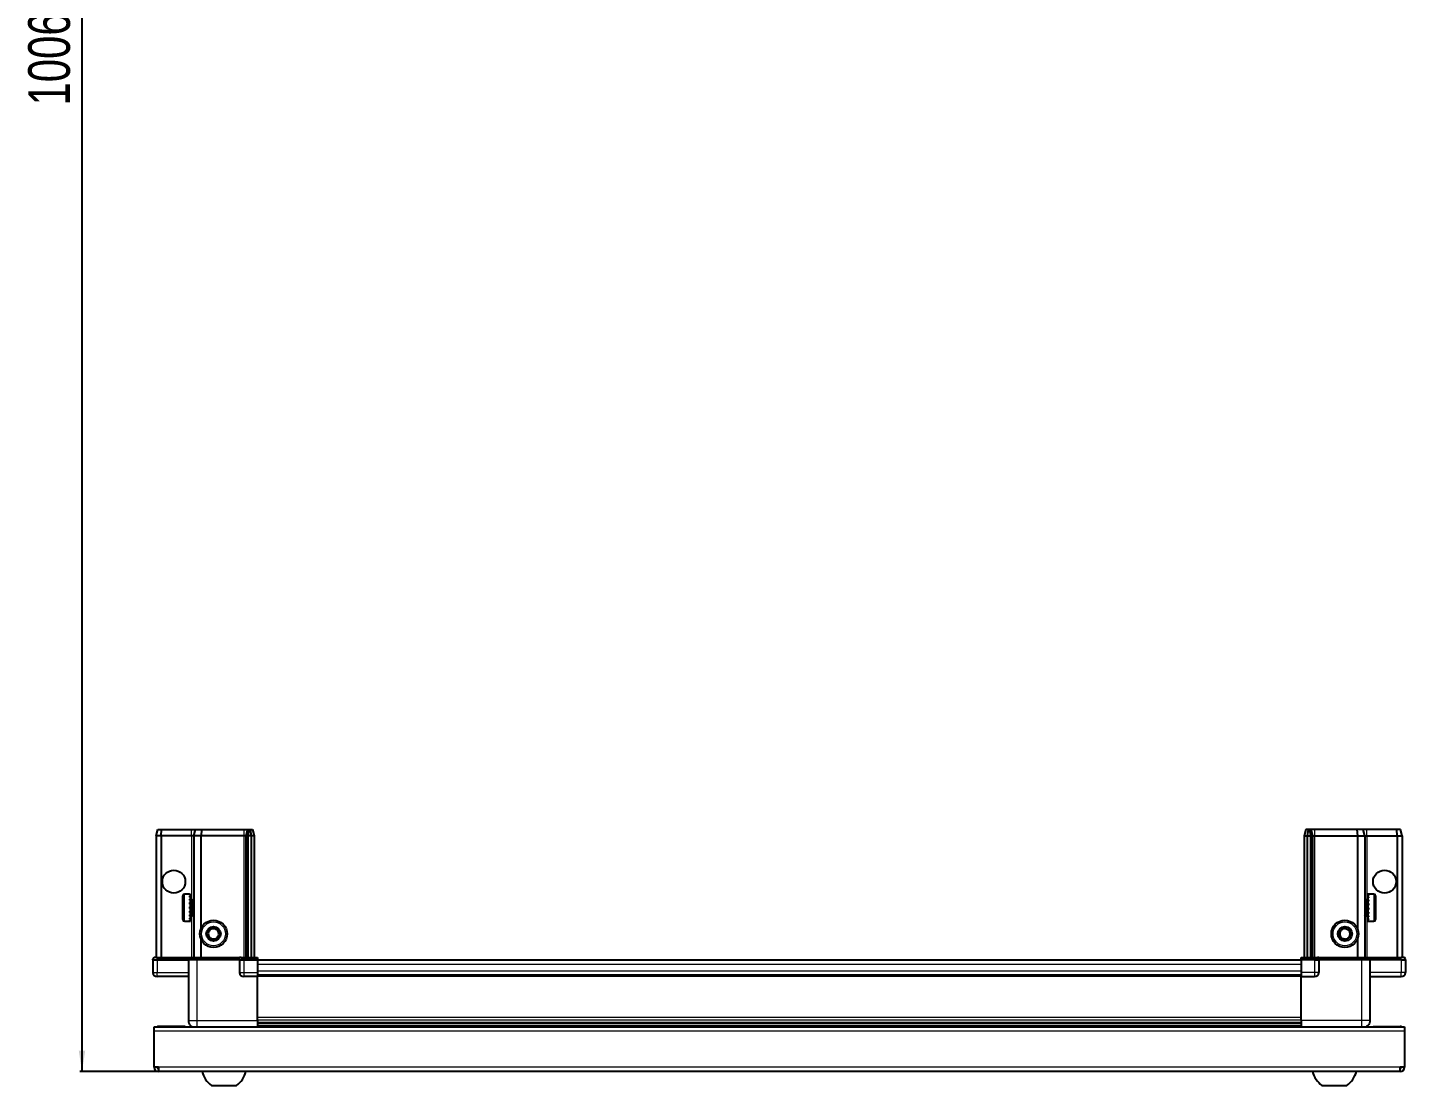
# Model space of a CAD drawing. Header units: millimetres. Extents: x 899 to 3456, y 184 to 1819.
# Drawn here: x 963 to 1623, y 184 to 690 of the extents above; entities that cross this region are included whole.
import ezdxf

# ---------------------------------------------------------------- set-up
doc = ezdxf.new("R2010")
doc.units = ezdxf.units.MM
doc.layers.add('FORMAT', color=7, linetype='Continuous')
doc.styles.add('SLDTEXTSTYLE0', font='TXT', dxfattribs={"width": 0.75})
doc.dimstyles.new('SLDDIMSTYLE0', dxfattribs={"dimtxt": 20, "dimasz": 10, "dimexe": 0, "dimexo": 0.0625, "dimgap": 5, "dimtad": 2, "dimdec": 1, "dimrnd": 1e-09, "dimzin": 12, "dimdsep": 46, "dimtxsty": 'SLDTEXTSTYLE0', "dimsah": 1, "dimcen": 0.09, "dimadec": 0, "dimazin": 3, "dimtfac": 1, "dimtofl": 0, "dimtmove": 0, "dimatfit": 3, "dimfxl": 0, "dimfrac": 2, "dimtolj": 1, "dimtzin": 12, "dimarcsym": 0})

# ---------------------------------------------------------------- blocks, each defined once
blk = doc.blocks.new('_D_8')
at = {"layer": 'FORMAT'}
for p, q in [((1108.46, 1197.15), (988.47, 1197.15)), ((989.47, 1197.15), (989.47, 190.45)), ((1026.06, 190.45), (988.47, 190.45))]:
    blk.add_line(p, q, dxfattribs=at)
for points in [[(989.47, 1197.15), (987.93, 1187.15), (991.01, 1187.15)], [(989.47, 190.45), (991.01, 200.45), (987.93, 200.45)]]:
    blk.add_solid(points, dxfattribs=at)
at = {"layer": 'FORMAT', "insert": (963.69, 653.16), "char_height": 20, "attachment_point": 1, "rotation": 90, "style": 'SLDTEXTSTYLE0'}
blk.add_mtext('1006,7', dxfattribs=at)

msp = doc.modelspace()

# ---------------------------------------------------------------- linework, layer by layer
at = {"color": 7, "linetype": 'Continuous', "lineweight": 25}
for p, q in [((1024.97, 303.45), (1025.77, 306.45)), ((1025.77, 306.45), (1027.63, 306.45)), ((1027.47, 303.45), (1027.63, 306.45)), ((1027.63, 306.45), (1041.97, 306.45)), ((1041.97, 306.45), (1043.77, 306.45)), ((1042.97, 303.45), (1043.77, 306.45)), ((1043.77, 306.45), (1046.8, 306.45)), ((1046.8, 306.45), (1046.47, 303.45)), ((1046.8, 306.45), (1066.97, 306.45)), ((1066.97, 306.45), (1068.77, 306.45)), ((1068.77, 306.45), (1067.97, 303.45)), ((1068.77, 306.45), (1069.51, 306.45)), ((1069.51, 306.45), (1068.97, 303.45)), ((1069.51, 306.45), (1070.02, 306.45)), ((1070.02, 306.45), (1071.17, 306.45)), ((1070.02, 306.45), (1070.47, 303.45)), ((1071.17, 306.45), (1071.97, 303.45)), ((1575.77, 306.45), (1574.97, 303.45)), ((1576.93, 306.45), (1575.77, 306.45)), ((1576.93, 306.45), (1576.47, 303.45)), ((1577.43, 306.45), (1576.93, 306.45)), ((1577.43, 306.45), (1577.97, 303.45)), ((1578.17, 306.45), (1577.43, 306.45)), ((1578.17, 306.45), (1578.97, 303.45)), ((1579.97, 306.45), (1578.17, 306.45)), ((1600.14, 306.45), (1579.97, 306.45)), ((1600.14, 306.45), (1600.47, 303.45)), ((1603.17, 306.45), (1600.14, 306.45)), ((1603.97, 303.45), (1603.17, 306.45)), ((1604.97, 306.45), (1603.17, 306.45)), ((1619.32, 306.45), (1604.97, 306.45)), ((1619.47, 303.45), (1619.32, 306.45)), ((1621.17, 306.45), (1619.32, 306.45)), ((1621.97, 303.45), (1621.17, 306.45)), ((1027.47, 303.45), (1024.97, 303.45)), ((1024.97, 303.45), (1024.97, 245.15)), ((1041.97, 303.45), (1027.47, 303.45)), ((1027.47, 303.45), (1027.47, 245.15)), ((1042.97, 303.45), (1041.97, 303.45)), ((1042.97, 303.45), (1042.97, 245.15)), ((1046.47, 303.45), (1042.97, 303.45)), ((1046.47, 303.45), (1046.47, 258.95)), ((1066.97, 303.45), (1046.47, 303.45)), ((1067.97, 303.45), (1066.97, 303.45)), ((1068.97, 303.45), (1067.97, 303.45)), ((1067.97, 303.45), (1067.97, 245.15)), ((1068.97, 303.45), (1068.97, 245.15)), ((1070.47, 303.45), (1068.97, 303.45)), ((1070.47, 303.45), (1070.47, 245.15)), ((1071.97, 303.45), (1070.47, 303.45)), ((1071.97, 303.45), (1071.97, 245.15)), ((1574.97, 303.45), (1576.47, 303.45)), ((1574.97, 303.45), (1574.97, 245.15)), ((1576.47, 303.45), (1577.97, 303.45)), ((1576.47, 303.45), (1576.47, 245.15)), ((1577.97, 303.45), (1578.97, 303.45)), ((1577.97, 303.45), (1577.97, 245.15)), ((1578.97, 303.45), (1578.97, 245.15)), ((1578.97, 303.45), (1579.97, 303.45)), ((1579.97, 303.45), (1600.47, 303.45)), ((1600.47, 303.45), (1600.47, 258.95)), ((1600.47, 303.45), (1603.97, 303.45)), ((1603.97, 303.45), (1603.97, 245.15)), ((1603.97, 303.45), (1604.97, 303.45)), ((1604.97, 303.45), (1619.47, 303.45)), ((1619.47, 303.45), (1619.47, 245.15)), ((1619.47, 303.45), (1621.97, 303.45)), ((1621.97, 303.45), (1621.97, 245.15)), ((1037.77, 263.25), (1037.77, 274.65)), ((1040.97, 275.45), (1038.57, 275.45)), ((1040.97, 275.45), (1040.97, 275.44)), ((1040.97, 275.44), (1041.47, 275.44)), ((1040.97, 275.25), (1041.47, 275.25)), ((1040.97, 275.25), (1040.97, 275.03)), ((1040.97, 275.03), (1041.47, 275.03)), ((1040.97, 274.46), (1041.47, 274.46)), ((1040.97, 274.46), (1040.97, 274.03)), ((1040.97, 274.03), (1041.47, 274.03)), ((1040.97, 273.12), (1041.47, 273.12)), ((1040.97, 273.12), (1040.97, 272.53)), ((1040.97, 272.53), (1041.47, 272.53)), ((1040.97, 271.38), (1041.47, 271.38)), ((1040.97, 271.38), (1040.97, 270.68)), ((1040.97, 270.68), (1041.47, 270.68)), ((1041.47, 275.25), (1041.47, 275.44)), ((1041.47, 275.03), (1041.47, 275.25)), ((1041.47, 274.46), (1041.47, 275.03)), ((1041.47, 274.03), (1041.47, 274.46)), ((1041.47, 273.12), (1041.47, 274.03)), ((1041.57, 273.35), (1041.47, 273.35)), ((1041.47, 272.53), (1041.47, 273.12)), ((1041.47, 271.38), (1041.47, 272.53)), ((1041.47, 270.68), (1041.47, 271.38)), ((1041.47, 269.4), (1041.47, 270.68)), ((1041.57, 264.55), (1041.57, 273.35)), ((1042.45, 272.26), (1041.97, 272.95)), ((1041.97, 264.95), (1041.97, 272.95)), ((1042.94, 272.95), (1042.45, 272.26)), ((1042.45, 265.64), (1042.45, 272.26)), ((1042.97, 272.95), (1042.94, 272.95)), ((1042.94, 264.95), (1042.94, 272.95)), ((1604, 272.95), (1603.97, 272.95)), ((1604.49, 272.26), (1604, 272.95)), ((1604, 272.95), (1604, 264.95)), ((1604.97, 272.95), (1604.49, 272.26)), ((1604.49, 272.26), (1604.49, 265.64)), ((1604.97, 272.95), (1604.97, 264.95)), ((1605.47, 273.35), (1605.37, 273.35)), ((1605.37, 273.35), (1605.37, 264.55)), ((1608.37, 275.45), (1605.47, 275.45)), ((1605.97, 275.45), (1605.47, 275.45)), ((1605.47, 275.45), (1605.47, 275.4)), ((1605.47, 275.4), (1605.47, 275.11)), ((1605.97, 275.4), (1605.47, 275.4)), ((1605.97, 275.11), (1605.47, 275.11)), ((1605.47, 275.11), (1605.47, 274.84)), ((1605.97, 274.84), (1605.47, 274.84)), ((1605.47, 274.84), (1605.47, 274.17)), ((1605.97, 274.17), (1605.47, 274.17)), ((1605.47, 274.17), (1605.47, 273.7)), ((1605.47, 273.7), (1605.47, 272.73)), ((1605.97, 273.7), (1605.47, 273.7)), ((1605.97, 272.73), (1605.47, 272.73)), ((1605.47, 272.73), (1605.47, 272.1)), ((1605.47, 272.1), (1605.47, 270.91)), ((1605.97, 272.1), (1605.47, 272.1)), ((1605.97, 270.91), (1605.47, 270.91)), ((1605.47, 270.91), (1605.47, 270.27)), ((1605.97, 275.4), (1605.97, 275.45)), ((1605.97, 274.84), (1605.97, 275.11)), ((1605.97, 273.7), (1605.97, 274.17)), ((1605.97, 272.1), (1605.97, 272.73)), ((1605.97, 270.19), (1605.97, 270.91)), ((1609.17, 274.65), (1609.17, 263.25)), ((1040.97, 269.4), (1041.47, 269.4)), ((1040.97, 269.4), (1040.97, 268.66)), ((1040.97, 269.25), (1041.47, 269.25)), ((1040.97, 268.75), (1041.47, 268.75)), ((1040.97, 268.66), (1041.47, 268.66)), ((1040.97, 267.37), (1041.47, 267.37)), ((1040.97, 267.37), (1040.97, 266.67)), ((1040.97, 266.67), (1041.47, 266.67)), ((1040.97, 265.5), (1041.47, 265.5)), ((1040.97, 265.5), (1040.97, 264.9)), ((1040.97, 264.9), (1041.47, 264.9)), ((1041.47, 269.25), (1041.47, 269.4)), ((1041.47, 268.66), (1041.47, 268.75)), ((1041.47, 267.37), (1041.47, 268.66)), ((1041.47, 266.67), (1041.47, 267.37)), ((1041.47, 265.5), (1041.47, 266.67)), ((1041.47, 264.9), (1041.47, 265.5)), ((1041.47, 263.97), (1041.47, 264.9)), ((1041.47, 264.55), (1041.57, 264.55)), ((1041.97, 264.95), (1042.45, 265.64)), ((1042.45, 265.64), (1042.94, 264.95)), ((1042.94, 264.95), (1042.97, 264.95)), ((1603.97, 264.95), (1604, 264.95)), ((1604, 264.95), (1604.49, 265.64)), ((1604.49, 265.64), (1604.97, 264.95)), ((1605.37, 264.55), (1605.47, 264.55)), ((1605.97, 270.27), (1605.47, 270.27)), ((1605.47, 270.19), (1605.47, 268.9)), ((1605.97, 270.19), (1605.47, 270.19)), ((1605.97, 268.9), (1605.47, 268.9)), ((1605.97, 268.41), (1605.47, 268.41)), ((1605.47, 268.41), (1605.47, 268.16)), ((1605.47, 268.16), (1605.47, 266.89)), ((1605.97, 268.16), (1605.47, 268.16)), ((1605.97, 266.89), (1605.47, 266.89)), ((1605.47, 266.89), (1605.47, 266.2)), ((1605.47, 266.2), (1605.47, 265.09)), ((1605.97, 266.2), (1605.47, 266.2)), ((1605.97, 265.09), (1605.47, 265.09)), ((1605.47, 265.09), (1605.47, 264.52)), ((1605.47, 264.52), (1605.47, 263.66)), ((1605.97, 264.52), (1605.47, 264.52)), ((1605.97, 268.16), (1605.97, 268.9)), ((1605.97, 266.2), (1605.97, 266.89)), ((1605.97, 264.52), (1605.97, 265.09)), ((1038.57, 262.45), (1040.97, 262.45)), ((1040.97, 263.97), (1041.47, 263.97)), ((1040.97, 263.97), (1040.97, 263.52)), ((1040.97, 263.52), (1041.47, 263.52)), ((1040.97, 262.92), (1041.47, 262.92)), ((1040.97, 262.92), (1040.97, 262.68)), ((1040.97, 262.68), (1041.47, 262.68)), ((1040.97, 262.46), (1041.47, 262.46)), ((1040.97, 262.46), (1040.97, 262.45)), ((1040.97, 262.45), (1041.47, 262.45)), ((1041.47, 263.52), (1041.47, 263.97)), ((1041.47, 262.92), (1041.47, 263.52)), ((1041.47, 262.68), (1041.47, 262.92)), ((1041.47, 262.46), (1041.47, 262.68)), ((1041.47, 262.45), (1041.47, 262.46)), ((1605.97, 263.66), (1605.47, 263.66)), ((1605.47, 263.66), (1605.47, 263.26)), ((1605.47, 263.26), (1605.47, 262.75)), ((1605.97, 263.26), (1605.47, 263.26)), ((1605.97, 262.75), (1605.47, 262.75)), ((1605.47, 262.75), (1605.47, 262.57)), ((1605.47, 262.57), (1605.47, 262.45)), ((1605.97, 262.57), (1605.47, 262.57)), ((1605.47, 262.45), (1608.37, 262.45)), ((1605.97, 263.26), (1605.97, 263.66)), ((1605.97, 262.57), (1605.97, 262.75)), ((1046.47, 253.95), (1046.47, 245.15)), ((1600.47, 253.95), (1600.47, 245.15)), ((1023.97, 245.15), (1023.47, 244.28)), ((1023.47, 243.95), (1023.47, 244.28)), ((1025.47, 245.15), (1023.97, 245.15)), ((1025.47, 245.15), (1040.27, 245.15)), ((1040.27, 245.15), (1040.47, 245.15)), ((1040.47, 243.95), (1040.47, 245.15)), ((1040.47, 245.15), (1044.47, 245.15)), ((1044.47, 245.15), (1064.77, 245.15)), ((1064.77, 245.15), (1064.97, 245.15)), ((1064.97, 243.95), (1064.97, 245.15)), ((1065.65, 245.15), (1064.97, 245.15)), ((1065.65, 245.15), (1073.47, 245.15)), ((1073.47, 244.28), (1066.97, 244.28)), ((1073.47, 245.15), (1073.47, 244.28)), ((1073.47, 244.28), (1073.47, 244.28)), ((1073.47, 243.95), (1073.47, 244.28)), ((1573.47, 244.28), (1573.47, 245.15)), ((1573.47, 245.15), (1581.29, 245.15)), ((1579.97, 244.28), (1573.47, 244.28)), ((1573.47, 243.95), (1573.47, 244.28)), ((1581.97, 245.15), (1581.29, 245.15)), ((1581.97, 243.95), (1581.97, 245.15)), ((1581.97, 245.15), (1582.17, 245.15)), ((1582.17, 245.15), (1602.47, 245.15)), ((1602.47, 245.15), (1606.47, 245.15)), ((1606.47, 243.95), (1606.47, 245.15)), ((1606.47, 245.15), (1606.67, 245.15)), ((1606.67, 245.15), (1621.47, 245.15)), ((1622.97, 245.15), (1621.47, 245.15)), ((1623.47, 244.28), (1622.97, 245.15)), ((1623.47, 244.28), (1622.97, 245.15)), ((1623.47, 243.95), (1623.47, 244.28)), ((1623.47, 243.95), (1623.47, 244.28)), ((1023.47, 243.95), (1025.47, 243.95)), ((1023.47, 243.95), (1023.47, 237.95)), ((1040.27, 243.95), (1025.47, 243.95)), ((1025.47, 243.95), (1040.27, 243.95)), ((1040.47, 243.95), (1040.27, 243.95)), ((1044.47, 243.95), (1040.47, 243.95)), ((1040.47, 243.95), (1040.47, 214.95)), ((1064.77, 243.95), (1044.47, 243.95)), ((1064.97, 243.95), (1064.77, 243.95)), ((1064.97, 243.95), (1066.97, 243.95)), ((1064.97, 243.95), (1064.97, 237.95)), ((1073.47, 243.95), (1066.97, 243.95)), ((1066.97, 243.95), (1073.47, 243.95)), ((1073.47, 243.95), (1073.47, 243.95)), ((1073.47, 243.95), (1073.47, 237.95)), ((1573.47, 243.8), (1073.47, 243.8)), ((1073.47, 237.95), (1073.47, 235.95)), ((1579.97, 243.95), (1573.47, 243.95)), ((1573.47, 243.95), (1573.47, 237.95)), ((1573.47, 237.95), (1573.47, 235.95)), ((1579.97, 243.95), (1581.97, 243.95)), ((1581.97, 243.95), (1579.97, 243.95)), ((1582.17, 243.95), (1581.97, 243.95)), ((1581.97, 243.95), (1581.97, 237.95)), ((1602.47, 243.95), (1582.17, 243.95)), ((1606.47, 243.95), (1602.47, 243.95)), ((1606.67, 243.95), (1606.47, 243.95)), ((1606.47, 243.95), (1606.47, 214.95)), ((1621.47, 243.95), (1606.67, 243.95)), ((1621.47, 243.95), (1623.47, 243.95)), ((1623.47, 243.95), (1623.47, 243.95)), ((1623.47, 243.95), (1623.47, 237.95)), ((1040.47, 235.95), (1025.47, 235.95)), ((1073.47, 235.95), (1066.97, 235.95)), ((1573.47, 236.6), (1073.47, 236.6)), ((1073.47, 214.95), (1073.47, 235.95)), ((1573.47, 235.95), (1579.97, 235.95)), ((1573.47, 214.95), (1573.47, 235.95)), ((1606.47, 235.95), (1621.47, 235.95)), ((1023.97, 209.85), (1023.97, 211.95)), ((1023.97, 211.95), (1622.97, 211.95)), ((1038.97, 212.05), (1026.07, 212.05)), ((1038.97, 212.05), (1038.97, 211.95)), ((1073.47, 213.92), (1573.47, 213.92)), ((1073.47, 213.89), (1573.47, 213.89)), ((1097.35, 212.1), (1073.47, 212.1)), ((1091.97, 211.95), (1091.97, 212.1)), ((1092.01, 211.95), (1092.01, 212.1)), ((1092.28, 211.95), (1092.28, 212.1)), ((1092.54, 211.95), (1092.54, 212.1)), ((1093.19, 211.95), (1093.19, 212.1)), ((1093.66, 211.95), (1093.66, 212.1)), ((1094.62, 211.95), (1094.62, 212.1)), ((1095.24, 211.95), (1095.24, 212.1)), ((1096.43, 211.95), (1096.43, 212.1)), ((1097.09, 211.95), (1097.09, 212.1)), ((1097.14, 211.95), (1097.14, 212.1)), ((1098.44, 212.1), (1097.35, 212.1)), ((1099.17, 212.1), (1098.44, 212.1)), ((1098.44, 211.95), (1098.44, 212.1)), ((1098.44, 212.1), (1098.44, 212.1)), ((1098.45, 211.95), (1098.45, 212.1)), ((1098.95, 211.95), (1098.95, 212.1)), ((1099.17, 211.95), (1099.17, 212.1)), ((1099.59, 212.1), (1099.17, 212.1)), ((1099.17, 212.1), (1099.17, 212.1)), ((1547.35, 212.1), (1099.59, 212.1)), ((1100.45, 211.95), (1100.45, 212.1)), ((1101.14, 211.95), (1101.14, 212.1)), ((1102.26, 211.95), (1102.26, 212.1)), ((1102.84, 211.95), (1102.84, 212.1)), ((1103.71, 211.95), (1103.71, 212.1)), ((1104.11, 211.95), (1104.11, 212.1)), ((1104.64, 211.95), (1104.64, 212.1)), ((1104.83, 211.95), (1104.83, 212.1)), ((1104.97, 211.95), (1104.97, 212.1)), ((1541.97, 211.95), (1541.97, 212.1)), ((1542.14, 211.95), (1542.14, 212.1)), ((1542.35, 211.95), (1542.35, 212.1)), ((1542.91, 211.95), (1542.91, 212.1)), ((1543.33, 211.95), (1543.33, 212.1)), ((1544.23, 211.95), (1544.23, 212.1)), ((1544.82, 211.95), (1544.82, 212.1)), ((1545.96, 211.95), (1545.96, 212.1)), ((1546.66, 211.95), (1546.66, 212.1)), ((1547.93, 212.1), (1547.35, 212.1)), ((1547.93, 211.95), (1547.93, 212.1)), ((1547.94, 212.1), (1547.93, 212.1)), ((1548.67, 212.1), (1547.94, 212.1)), ((1548.11, 211.95), (1548.11, 212.1)), ((1548.61, 211.95), (1548.61, 212.1)), ((1548.67, 211.95), (1548.67, 212.1)), ((1549.59, 212.1), (1548.67, 212.1)), ((1548.67, 212.1), (1548.67, 212.1)), ((1573.47, 212.1), (1549.59, 212.1)), ((1549.96, 211.95), (1549.96, 212.1)), ((1550.67, 211.95), (1550.67, 212.1)), ((1551.84, 211.95), (1551.84, 212.1)), ((1552.45, 211.95), (1552.45, 212.1)), ((1553.4, 211.95), (1553.4, 212.1)), ((1553.85, 211.95), (1553.85, 212.1)), ((1554.47, 211.95), (1554.47, 212.1)), ((1554.71, 211.95), (1554.71, 212.1)), ((1554.95, 211.95), (1554.95, 212.1)), ((1554.97, 211.95), (1554.97, 212.1)), ((1573.62, 211.95), (1573.62, 214.95)), ((1607.97, 212.05), (1607.97, 211.95)), ((1607.97, 212.05), (1620.87, 212.05)), ((1622.97, 211.95), (1622.97, 209.85)), ((1023.97, 192.55), (1023.97, 209.85)), ((1622.97, 209.85), (1622.97, 192.55)), ((1026.07, 192.55), (1023.97, 192.55)), ((1026.07, 192.55), (1026.07, 190.45)), ((1622.97, 192.55), (1620.87, 192.55)), ((1620.87, 190.45), (1620.87, 192.55)), ((1620.87, 190.45), (1026.07, 190.45)), ((1051.47, 183.85), (1063.47, 183.85)), ((1583.47, 183.85), (1595.47, 183.85))]:
    msp.add_line(p, q, dxfattribs=at)
at = {"color": 8, "linetype": 'Continuous', "lineweight": 18}
for p, q in [((1041.97, 303.45), (1041.97, 306.45)), ((1066.97, 306.45), (1066.97, 303.45)), ((1579.97, 306.45), (1579.97, 303.45)), ((1604.97, 303.45), (1604.97, 306.45)), ((1041.97, 303.45), (1041.97, 272.95)), ((1066.97, 303.45), (1066.97, 245.15)), ((1579.97, 303.45), (1579.97, 245.15)), ((1604.97, 303.45), (1604.97, 272.95)), ((1038.57, 262.45), (1038.57, 275.45)), ((1608.37, 275.45), (1608.37, 262.45)), ((1041.97, 264.95), (1041.97, 245.15)), ((1604.97, 264.95), (1604.97, 245.15)), ((1025.47, 243.95), (1025.47, 245.15)), ((1040.27, 243.95), (1040.27, 245.15)), ((1044.47, 243.95), (1044.47, 245.15)), ((1064.77, 243.95), (1064.77, 245.15)), ((1066.97, 243.95), (1066.97, 244.28)), ((1073.47, 243.95), (1073.47, 244.28)), ((1579.97, 243.95), (1579.97, 244.28)), ((1582.17, 245.15), (1582.17, 243.95)), ((1602.47, 243.95), (1602.47, 245.15)), ((1606.67, 245.15), (1606.67, 243.95)), ((1621.47, 243.95), (1621.47, 245.15)), ((1023.47, 237.95), (1025.47, 237.95)), ((1025.47, 243.95), (1025.47, 237.95)), ((1025.47, 237.95), (1040.47, 237.95)), ((1025.47, 235.95), (1025.47, 237.95)), ((1044.47, 243.95), (1044.47, 214.95)), ((1064.97, 237.95), (1066.97, 237.95)), ((1066.97, 243.95), (1066.97, 237.95)), ((1066.97, 237.95), (1073.47, 237.95)), ((1066.97, 237.95), (1066.97, 235.95)), ((1573.47, 241.8), (1073.47, 241.8)), ((1573.47, 238.6), (1073.47, 238.6)), ((1579.97, 237.95), (1573.47, 237.95)), ((1579.97, 243.95), (1579.97, 237.95)), ((1581.97, 237.95), (1579.97, 237.95)), ((1579.97, 237.95), (1579.97, 235.95)), ((1602.47, 243.95), (1602.47, 214.95)), ((1621.47, 237.95), (1606.47, 237.95)), ((1621.47, 243.95), (1621.47, 237.95)), ((1623.47, 237.95), (1621.47, 237.95)), ((1621.47, 235.95), (1621.47, 237.95)), ((1573.47, 235.95), (1073.47, 235.95)), ((1026.07, 211.95), (1026.07, 212.05)), ((1044.47, 214.95), (1073.47, 214.95)), ((1073.47, 216.54), (1573.47, 216.54)), ((1573.47, 215.13), (1073.47, 215.13)), ((1073.47, 212.68), (1573.47, 212.68)), ((1602.47, 214.95), (1573.47, 214.95)), ((1620.87, 211.95), (1620.87, 212.05)), ((1622.97, 209.85), (1023.97, 209.85)), ((1620.87, 192.55), (1026.07, 192.55))]:
    msp.add_line(p, q, dxfattribs=at)
at = {"color": 7, "linetype": 'Continuous', "lineweight": 25, "flags": 128}
for points in [[(1026.07, 212.05), (1025.66, 212.01), (1025.43, 211.95)], [(1621.51, 211.95), (1621.28, 212.01), (1620.87, 212.05)]]:
    msp.add_lwpolyline(points, dxfattribs=at)
at = {"color": 7, "linetype": 'Continuous', "lineweight": 25}
for centre, radius in [((1033.47, 281.45), 5.5), ((1613.47, 281.45), 5.5), ((1052.47, 256.45), 6.5), ((1052.47, 256.45), 3.46), ((1594.47, 256.45), 6.5), ((1594.47, 256.45), 3.46)]:
    msp.add_circle(centre, radius, dxfattribs=at)
at = {"color": 8, "linetype": 'Continuous', "lineweight": 18}
for centre in [(1052.47, 256.45), (1594.47, 256.45)]:
    msp.add_circle(centre, 5.7, dxfattribs=at)
at = {"color": 7, "linetype": 'Continuous', "lineweight": 25}
for centre, radius, start, end in [((1038.57, 274.65), 0.8, 90, 180), ((1041.97, 273.35), 0.4, 180, 270), ((1604.97, 273.35), 0.4, 270, 0), ((1608.37, 274.65), 0.8, 360, 90), ((1041.97, 264.55), 0.4, 90, 180), ((1604.97, 264.55), 0.4, 360, 90), ((1038.57, 263.25), 0.8, 180, 270), ((1052.47, 256.45), 2.5, 147.37605, 207.37605), ((1052.47, 256.45), 2.5, 87.37605, 147.37605), ((1052.47, 256.45), 2.5, 27.37605, 87.37605), ((1052.47, 256.45), 2.5, 327.37605, 27.37605), ((1594.47, 256.45), 2.5, 134.67671, 194.67671), ((1594.47, 256.45), 2.5, 74.67671, 134.67671), ((1594.47, 256.45), 2.5, 14.67671, 74.67671), ((1608.37, 263.25), 0.8, 270, 0), ((1052.47, 256.45), 2.5, 207.37605, 267.37605), ((1052.47, 256.45), 2.5, 267.37605, 327.37605), ((1594.47, 256.45), 2.5, 194.67671, 254.67671), ((1594.47, 256.45), 2.5, 254.67671, 314.67671), ((1594.47, 256.45), 2.5, 314.67671, 14.67671), ((1025.47, 237.95), 2, 180, 270), ((1066.97, 237.95), 2, 180, 270), ((1579.97, 237.95), 2, 270, 0), ((1621.47, 237.95), 2, 270, 0), ((1026.07, 192.55), 2.1, 180, 270), ((1026.07, 192.55), 0.6, 180, 270), ((1620.87, 192.55), 0.6, 270, 0), ((1620.87, 192.55), 2.1, 270, 0), ((1058.5, 193.47), 11.91, 194.70035, 233.8734), ((1056.45, 193.47), 11.91, 306.1266, 345.29965), ((1590.5, 193.47), 11.91, 194.70035, 233.8734), ((1588.45, 193.47), 11.91, 306.1266, 345.29965)]:
    msp.add_arc(centre, radius, start, end, dxfattribs=at)
for centre, start_param, end_param in [((1066.97, 247.74), 2.418858, 3.141593), ((1579.97, 247.74), 3.141593, 3.864327)]:
    msp.add_ellipse(centre, major_axis=(0, 3.46), ratio=0.57735, start_param=start_param, end_param=end_param, dxfattribs=at)
for points, knots in [([(1049.59, 256.58), (1049.86, 257.01), (1050.39, 257.82), (1050.9, 258.63), (1051.14, 259.01)], [0, 0, 0, 0, 0.5346859, 1, 1, 1, 1]), ([(1051.14, 259.01), (1051.66, 258.99), (1052.62, 258.94), (1053.58, 258.9), (1054.03, 258.88)], [0, 0, 0, 0, 0.5346859, 1, 1, 1, 1]), ([(1054.03, 258.88), (1054.19, 258.57), (1054.56, 257.84), (1055.02, 256.96), (1055.3, 256.42), (1055.35, 256.31)], [0, 0, 0, 0, 0.362901, 0.866875, 1, 1, 1, 1]), ([(1591.69, 257.21), (1592.05, 257.57), (1592.74, 258.25), (1593.42, 258.92), (1593.74, 259.24)], [0, 0, 0, 0, 0.534686, 1, 1, 1, 1]), ([(1593.74, 259.24), (1594.24, 259.1), (1595.17, 258.85), (1596.09, 258.59), (1596.52, 258.48)], [0, 0, 0, 0, 0.5346859, 1, 1, 1, 1]), ([(1596.52, 258.48), (1596.56, 258.35), (1596.71, 257.78), (1596.96, 256.81), (1597.17, 256.02), (1597.25, 255.68)], [0, 0, 0, 0, 0.1331247, 0.6370994, 1, 1, 1, 1]), ([(1050.91, 254.01), (1050.86, 254.13), (1050.58, 254.66), (1050.12, 255.54), (1049.75, 256.27), (1049.59, 256.58)], [0, 0, 0, 0, 0.133125, 0.637099, 1, 1, 1, 1]), ([(1053.8, 253.88), (1053.28, 253.91), (1052.32, 253.95), (1051.36, 253.99), (1050.91, 254.01)], [0, 0, 0, 0, 0.534686, 1, 1, 1, 1]), ([(1055.35, 256.31), (1055.08, 255.88), (1054.56, 255.07), (1054.04, 254.26), (1053.8, 253.88)], [0, 0, 0, 0, 0.534686, 1, 1, 1, 1]), ([(1592.42, 254.42), (1592.33, 254.75), (1592.12, 255.55), (1591.87, 256.51), (1591.72, 257.09), (1591.69, 257.21)], [0, 0, 0, 0, 0.362901, 0.866875, 1, 1, 1, 1]), ([(1595.2, 253.65), (1594.7, 253.79), (1593.77, 254.04), (1592.85, 254.3), (1592.42, 254.42)], [0, 0, 0, 0, 0.534686, 1, 1, 1, 1]), ([(1597.25, 255.68), (1596.89, 255.32), (1596.2, 254.64), (1595.52, 253.97), (1595.2, 253.65)], [0, 0, 0, 0, 0.534686, 1, 1, 1, 1]), ([(1040.47, 214.95), (1040.52, 214.51), (1040.59, 213.83), (1041.02, 213.01), (1041.48, 212.46), (1041.88, 212.1), (1042.15, 211.97), (1042.19, 211.95)], [0, 0, 0, 0, 0.3630185, 0.5584377, 0.7580039, 0.9575702, 1, 1, 1, 1]), ([(1073.47, 214.95), (1073.47, 214.55), (1073.47, 213.76), (1073.47, 212.74), (1073.47, 212.11), (1073.47, 211.96), (1073.47, 211.95)], [0, 0, 0, 0, 0.32552, 0.65104, 0.97656, 1, 1, 1, 1]), ([(1573.47, 214.95), (1573.47, 214.55), (1573.47, 213.76), (1573.47, 212.74), (1573.47, 212.11), (1573.47, 211.96), (1573.47, 211.95)], [0, 0, 0, 0, 0.32552, 0.65104, 0.97656, 1, 1, 1, 1]), ([(1606.47, 214.95), (1606.42, 214.51), (1606.35, 213.83), (1605.92, 213.01), (1605.46, 212.46), (1605.06, 212.1), (1604.8, 211.97), (1604.75, 211.95)], [0, 0, 0, 0, 0.363018, 0.558438, 0.758004, 0.95757, 1, 1, 1, 1])]:
    msp.add_open_spline(points, degree=3, knots=knots, dxfattribs=at)
at = {"color": 8, "linetype": 'Continuous', "lineweight": 18}
for points in [[(1040.47, 214.95), (1040.53, 214.95), (1040.65, 214.95), (1041.58, 214.95), (1042.9, 214.95), (1043.95, 214.95), (1044.47, 214.95)], [(1606.47, 214.95), (1606.41, 214.95), (1606.29, 214.95), (1605.37, 214.95), (1604.04, 214.95), (1602.99, 214.95), (1602.47, 214.95)]]:
    msp.add_open_spline(points, degree=3, dxfattribs=at)
for points, knots in [([(1044.47, 214.95), (1044.47, 214.51), (1044.47, 213.83), (1044.47, 213.01), (1044.47, 212.46), (1044.47, 212.1), (1044.47, 211.97), (1044.47, 211.95)], [0, 0, 0, 0, 0.363018, 0.558438, 0.758004, 0.95757, 1, 1, 1, 1]), ([(1602.47, 214.95), (1602.47, 214.51), (1602.47, 213.83), (1602.47, 213.01), (1602.47, 212.46), (1602.47, 212.1), (1602.47, 211.97), (1602.47, 211.95)], [0, 0, 0, 0, 0.3630185, 0.5584377, 0.7580039, 0.9575702, 1, 1, 1, 1])]:
    msp.add_open_spline(points, degree=3, knots=knots, dxfattribs=at)

# ---------------------------------------------------------------- dimensions: what is measured, and where the dimension line sits
at = {"layer": 'FORMAT'}
dim = msp.add_linear_dim(base=(989.47, 190.45), p1=(1108.47, 1197.15), p2=(1026.07, 190.45), angle=90, dimstyle='SLDDIMSTYLE0', dxfattribs=at)
dim.commit()
dim.dimension.update_dxf_attribs({"geometry": '_D_8', "text_midpoint": (989.47, 693.8), "dimtype": 160})

doc.saveas('drawing.dxf')
